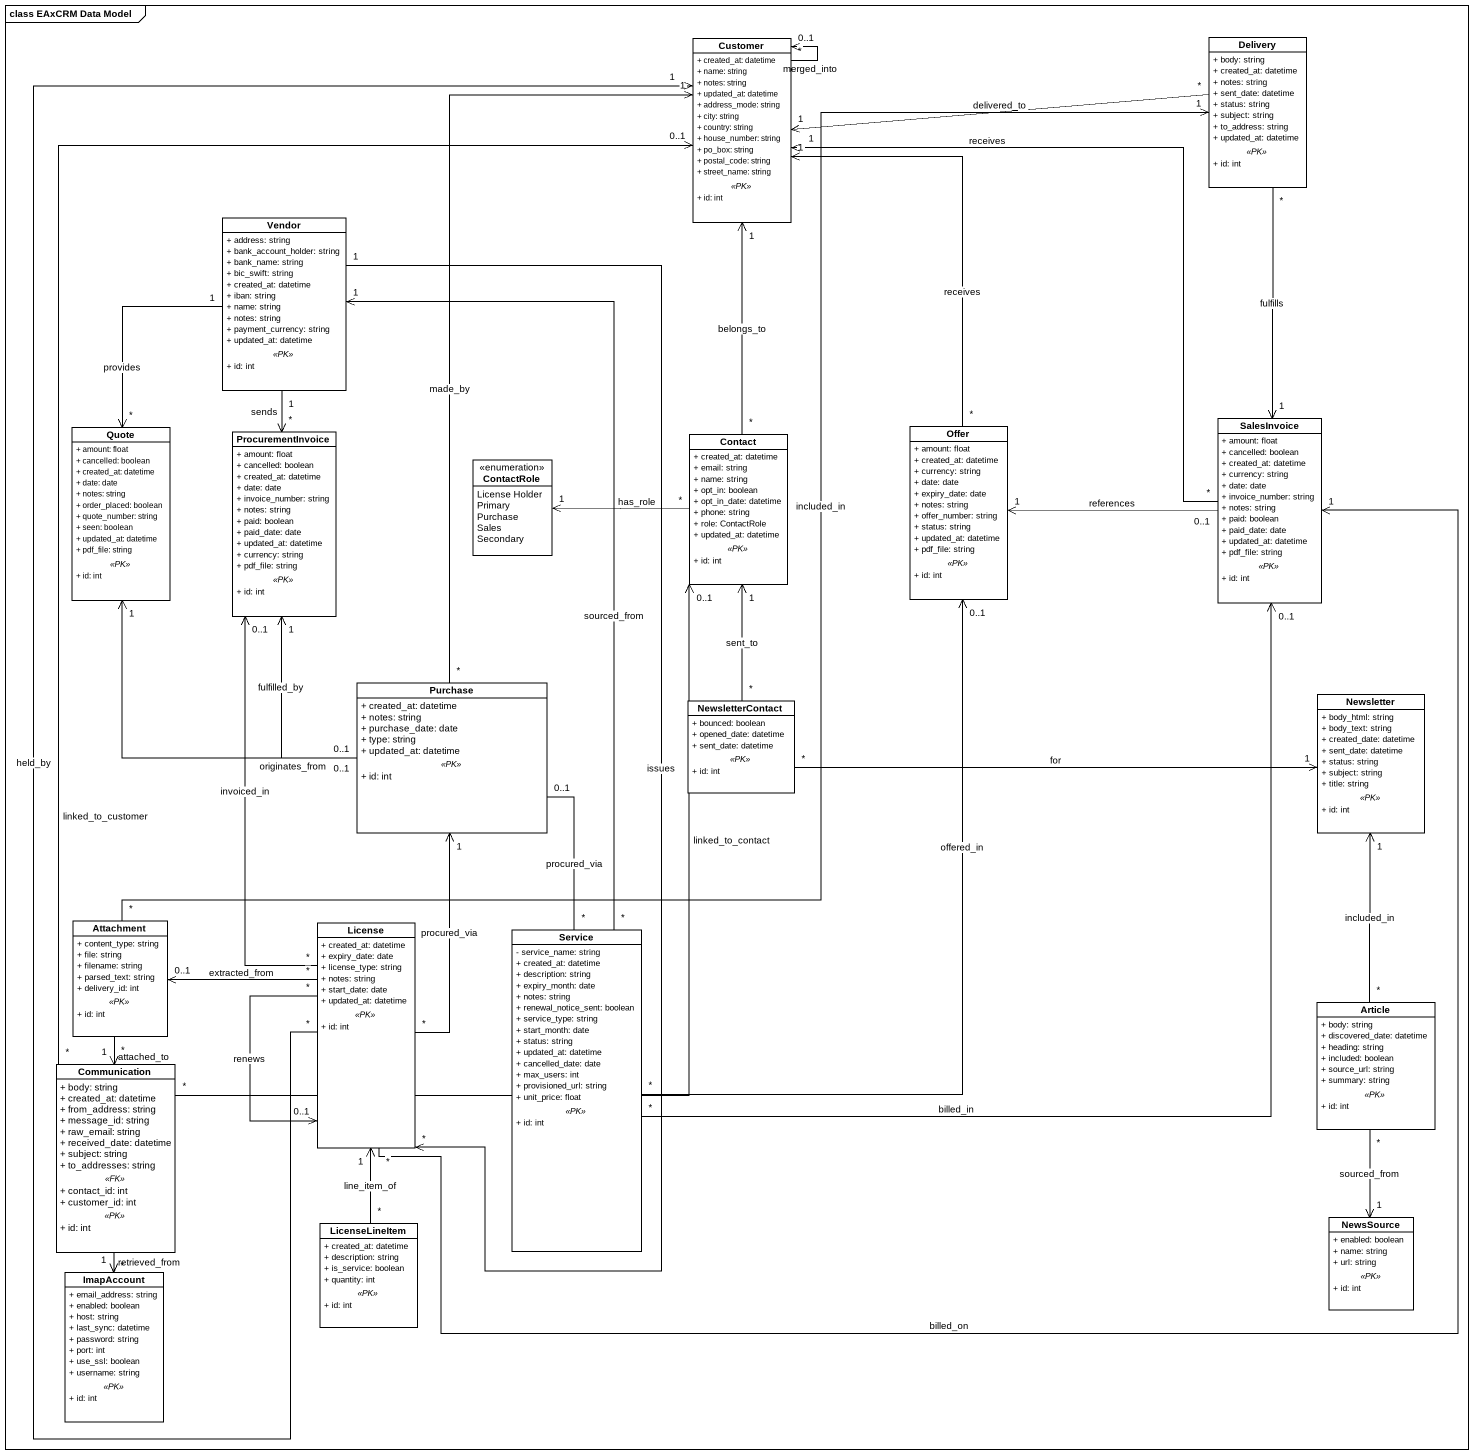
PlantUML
@startuml
mainframe class EAxCRM Data Model
hide circle
hide empty members
skinparam classAttributeIconSize 0
class Customer {
  + created_at: datetime
  + name: string
  + notes: string
  + updated_at: datetime
  + address_mode: string
  + city: string
  + country: string
  + house_number: string
  + po_box: string
  + postal_code: string
  + street_name: string
  .. <<PK>> ..
  + id: int
}
class Delivery {
  + body: string
  + created_at: datetime
  + notes: string
  + sent_date: datetime
  + status: string
  + subject: string
  + to_address: string
  + updated_at: datetime
  .. <<PK>> ..
  + id: int
}
class Vendor {
  + address: string
  + bank_account_holder: string
  + bank_name: string
  + bic_swift: string
  + created_at: datetime
  + iban: string
  + name: string
  + notes: string
  + payment_currency: string
  + updated_at: datetime
  .. <<PK>> ..
  + id: int
}
class Quote {
  + amount: float
  + cancelled: boolean
  + created_at: datetime
  + date: date
  + notes: string
  + order_placed: boolean
  + quote_number: string
  + seen: boolean
  + updated_at: datetime
  + pdf_file: string
  .. <<PK>> ..
  + id: int
}
class ProcurementInvoice {
  + amount: float
  + cancelled: boolean
  + created_at: datetime
  + date: date
  + invoice_number: string
  + notes: string
  + paid: boolean
  + paid_date: date
  + updated_at: datetime
  + currency: string
  + pdf_file: string
  .. <<PK>> ..
  + id: int
}
class Contact {
  + created_at: datetime
  + email: string
  + name: string
  + opt_in: boolean
  + opt_in_date: datetime
  + phone: string
  + role: ContactRole
  + updated_at: datetime
  .. <<PK>> ..
  + id: int
}
class Offer {
  + amount: float
  + created_at: datetime
  + currency: string
  + date: date
  + expiry_date: date
  + notes: string
  + offer_number: string
  + status: string
  + updated_at: datetime
  + pdf_file: string
  .. <<PK>> ..
  + id: int
}
class SalesInvoice {
  + amount: float
  + cancelled: boolean
  + created_at: datetime
  + currency: string
  + date: date
  + invoice_number: string
  + notes: string
  + paid: boolean
  + paid_date: date
  + updated_at: datetime
  + pdf_file: string
  .. <<PK>> ..
  + id: int
}
enum ContactRole {
  License Holder
  Primary
  Purchase
  Sales
  Secondary
}
class Purchase {
  + created_at: datetime
  + notes: string
  + purchase_date: date
  + type: string
  + updated_at: datetime
  .. <<PK>> ..
  + id: int
}
class NewsletterContact {
  + bounced: boolean
  + opened_date: datetime
  + sent_date: datetime
  .. <<PK>> ..
  + id: int
}
class Newsletter {
  + body_html: string
  + body_text: string
  + created_date: datetime
  + sent_date: datetime
  + status: string
  + subject: string
  + title: string
  .. <<PK>> ..
  + id: int
}
class Attachment {
  + content_type: string
  + file: string
  + filename: string
  + parsed_text: string
  + delivery_id: int
  .. <<PK>> ..
  + id: int
}
class License {
  + created_at: datetime
  + expiry_date: date
  + license_type: string
  + notes: string
  + start_date: date
  + updated_at: datetime
  .. <<PK>> ..
  + id: int
}
class Service {
  - service_name: string
  + created_at: datetime
  + description: string
  + expiry_month: date
  + notes: string
  + renewal_notice_sent: boolean
  + service_type: string
  + start_month: date
  + status: string
  + updated_at: datetime
  + cancelled_date: date
  + max_users: int
  + provisioned_url: string
  + unit_price: float
  .. <<PK>> ..
  + id: int
}
class Article {
  + body: string
  + discovered_date: datetime
  + heading: string
  + included: boolean
  + source_url: string
  + summary: string
  .. <<PK>> ..
  + id: int
}
class Communication {
  + body: string
  + created_at: datetime
  + from_address: string
  + message_id: string
  + raw_email: string
  + received_date: datetime
  + subject: string
  + to_addresses: string
  .. <<FK>> ..
  + contact_id: int
  + customer_id: int
  .. <<PK>> ..
  + id: int
}
class LicenseLineItem {
  + created_at: datetime
  + description: string
  + is_service: boolean
  + quantity: int
  .. <<PK>> ..
  + id: int
}
class NewsSource {
  + enabled: boolean
  + name: string
  + url: string
  .. <<PK>> ..
  + id: int
}
class ImapAccount {
  + email_address: string
  + enabled: boolean
  + host: string
  + last_sync: datetime
  + password: string
  + port: int
  + use_ssl: boolean
  + username: string
  .. <<PK>> ..
  + id: int
}
Customer "*" --> "0..1" Customer : merged_into
Delivery "*" -left-> "1" Customer : delivered_to
Delivery "*" --> "1" SalesInvoice : fulfills
Vendor "1" --> "*" Quote : provides
Vendor "1" --> "*" ProcurementInvoice : sends
Vendor "1" --> "*" License : issues
Contact "*" -up-> "1" Customer : belongs_to
Contact "*" -left-> "1" ContactRole : has_role
Offer "*" -up-> "1" Customer : receives
SalesInvoice "*" -up-> "1" Customer : receives
SalesInvoice "0..1" -left-> "1" Offer : references
Purchase "*" -up-> "1" Customer : made_by
Purchase "0..1" -up-> "1" Quote : originates_from
Purchase "0..1" -up-> "1" ProcurementInvoice : fulfilled_by
NewsletterContact "*" -up-> "1" Contact : sent_to
NewsletterContact "*" -right-> "1" Newsletter : for
Attachment "*" -up-> "1" Delivery : included_in
Attachment "*" --> "1" Communication : attached_to
License "*" -up-> "1" Customer : held_by
License "*" -up-> "0..1" ProcurementInvoice : invoiced_in
License "*" -right-> "1" SalesInvoice : billed_on
License "*" -up-> "1" Purchase : procured_via
License "*" -left-> "0..1" Attachment : extracted_from
License "*" --> "0..1" License : renews
Service "*" -up-> "1" Vendor : sourced_from
Service "*" -up-> "0..1" Offer : offered_in
Service "*" -up-> "0..1" SalesInvoice : billed_in
Service "*" -up- "0..1" Purchase : procured_via
Article "*" -up-> "1" Newsletter : included_in
Article "*" --> "1" NewsSource : sourced_from
Communication "*" -up-> "0..1" Customer : linked_to_customer
Communication "*" -up-> "0..1" Contact : linked_to_contact
Communication "*" --> "1" ImapAccount : retrieved_from
LicenseLineItem "*" -up-> "1" License : line_item_of
@enduml
